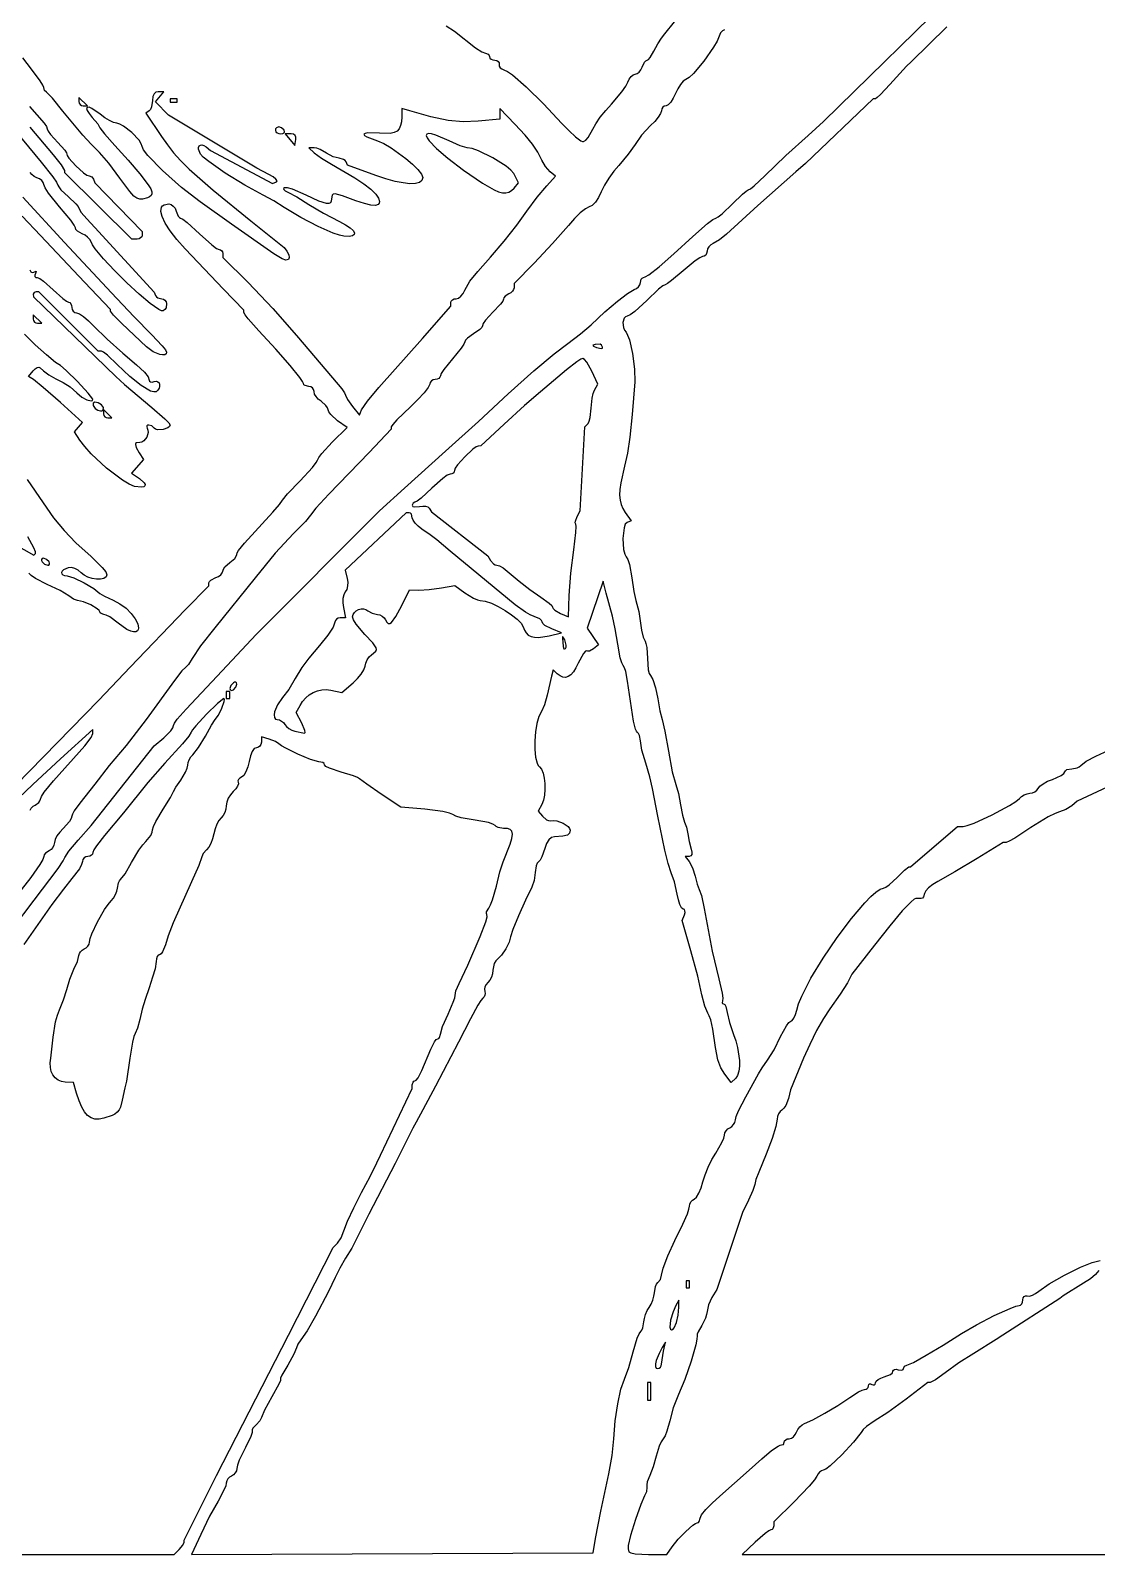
# Model space of a CAD drawing. Extents: x 49.4 to 149.4, y 52.5 to 152.5.
# Drawn here: x 71.34 to 85.95, y 52.45 to 73.35 of the extents above; entities that cross this region are included whole.
import ezdxf

# ---------------------------------------------------------------- set-up
doc = ezdxf.new("R2010")
doc.units = 0
doc.layers.add('LAYER_1', color=7, linetype='CONTINUOUS')

msp = doc.modelspace()

# ---------------------------------------------------------------- linework, layer by layer
at = {"layer": 'LAYER_1'}
for points in [[(71.092, 61.033), (71.387, 61.426), (71.716, 61.86), (71.788, 61.966), (71.811, 62.014), (71.864, 62.099), (71.991, 62.251), (72.171, 62.451), (73.035, 63.542), (73.168, 63.655), (73.262, 63.75), (73.29, 63.791), (73.301, 63.821), (73.314, 63.855), (73.351, 63.909), (73.471, 64.045), (74.036, 64.643), (74.431, 65.07), (76.124, 66.765), (76.465, 67.078), (77.026, 67.583), (77.479, 67.991), (77.888, 68.37), (78.24, 68.684), (78.517, 68.92), (78.703, 69.063), (78.878, 69.193), (79.022, 69.316), (79.213, 69.494), (79.385, 69.642), (79.524, 69.748), (79.614, 69.799), (79.647, 69.815), (79.673, 69.838), (79.692, 69.866), (79.698, 69.895), (79.71, 69.943), (79.723, 69.958), (79.739, 69.964), (79.766, 69.973), (79.812, 70.002), (79.954, 70.114), (80.159, 70.291), (80.416, 70.528), (80.62, 70.706), (80.693, 70.76), (80.732, 70.781), (80.765, 70.796), (80.819, 70.838), (80.961, 70.974), (81.1, 71.11), (81.15, 71.151), (81.178, 71.166), (81.207, 71.182), (81.259, 71.224), (81.406, 71.361), (81.691, 71.637), (81.997, 71.912), (82.21, 72.104), (84.094, 73.956)], [(77.036, 73.419), (77.15, 73.343), (77.44, 73.114), (77.526, 73.059), (77.577, 73.042), (77.614, 73.028), (77.626, 73.012), (77.63, 72.994), (77.636, 72.975), (77.651, 72.96), (77.674, 72.95), (77.702, 72.946), (77.729, 72.941), (77.75, 72.929), (77.761, 72.911), (77.762, 72.888), (77.764, 72.865), (77.777, 72.843), (77.799, 72.825), (77.828, 72.814), (77.875, 72.792), (77.944, 72.744), (78.133, 72.58), (78.369, 72.349), (78.624, 72.077), (78.721, 71.975), (78.81, 71.894), (78.88, 71.842), (78.905, 71.83), (78.921, 71.829), (78.949, 71.848), (78.981, 71.887), (79.045, 72), (79.086, 72.074), (79.148, 72.164), (79.223, 72.258), (79.302, 72.344), (79.446, 72.512), (79.498, 72.588), (79.526, 72.645), (79.545, 72.687), (79.57, 72.722), (79.598, 72.745), (79.626, 72.753), (79.654, 72.761), (79.681, 72.782), (79.705, 72.812), (79.722, 72.85), (79.755, 72.917), (79.773, 72.938), (79.79, 72.946), (79.809, 72.955), (79.833, 72.982), (79.883, 73.068), (79.936, 73.171), (79.986, 73.248), (80.034, 73.306), (80.564, 73.968)], [(80.85, 73.363), (80.822, 73.349), (80.798, 73.32), (80.778, 73.276), (80.749, 73.207), (80.699, 73.122), (80.566, 72.931), (80.425, 72.764), (80.366, 72.708), (80.322, 72.681), (80.287, 72.658), (80.248, 72.614), (80.211, 72.555), (80.179, 72.488), (80.148, 72.423), (80.114, 72.37), (80.08, 72.334), (80.05, 72.32), (80.025, 72.315), (80.005, 72.3), (79.992, 72.279), (79.987, 72.252), (79.975, 72.215), (79.943, 72.164), (79.897, 72.106), (79.839, 72.048), (79.716, 71.916), (79.626, 71.791), (79.533, 71.657), (79.401, 71.503), (79.333, 71.422), (79.265, 71.327), (79.206, 71.23), (79.163, 71.142), (79.125, 71.064), (79.082, 70.999), (79.037, 70.954), (78.995, 70.933), (78.945, 70.908), (78.875, 70.851), (78.794, 70.773), (78.712, 70.679), (78.495, 70.43), (78.243, 70.162), (77.967, 69.882), (77.967, 69.825), (77.961, 69.801), (77.945, 69.777), (77.922, 69.756), (77.894, 69.74), (77.844, 69.708), (77.828, 69.689), (77.822, 69.67), (77.811, 69.643), (77.78, 69.6), (77.678, 69.49), (77.576, 69.379), (77.545, 69.334), (77.534, 69.305), (77.524, 69.282), (77.498, 69.253), (77.413, 69.194), (77.329, 69.135), (77.303, 69.106), (77.293, 69.083), (77.28, 69.051), (77.244, 68.996), (77.125, 68.851), (77.006, 68.705), (76.97, 68.65), (76.957, 68.617), (76.951, 68.598), (76.935, 68.583), (76.912, 68.572), (76.884, 68.569), (76.856, 68.563), (76.833, 68.549), (76.818, 68.527), (76.812, 68.501), (76.791, 68.456), (76.735, 68.383), (76.65, 68.291), (76.548, 68.192), (76.361, 68.012), (76.304, 67.949), (76.283, 67.917), (76.283, 67.884), (75.983, 67.568), (75.429, 66.993), (75.251, 66.801), (75.177, 66.707), (75.108, 66.622), (74.944, 66.455), (74.693, 66.184), (74.416, 65.848), (73.867, 65.164), (73.67, 64.915), (73.553, 64.743), (73.504, 64.659), (73.469, 64.624), (73.413, 64.57), (73.313, 64.438), (72.925, 63.906), (72.652, 63.547), (72.419, 63.275), (72.219, 63.019), (72.014, 62.757), (71.938, 62.651), (71.915, 62.607), (71.906, 62.577), (71.897, 62.548), (71.871, 62.507), (71.786, 62.412), (71.739, 62.362), (71.701, 62.308), (71.675, 62.257), (71.666, 62.216), (71.66, 62.182), (71.644, 62.15), (71.621, 62.123), (71.593, 62.106), (71.542, 62.071), (71.527, 62.049), (71.521, 62.027), (71.506, 61.986), (71.466, 61.917), (71.342, 61.738), (71.209, 61.571)], [(83.898, 73.403), (83.408, 72.922), (83.345, 72.865), (83.116, 72.613), (82.99, 72.474), (82.944, 72.432), (82.919, 72.417), (82.888, 72.417), (81.963, 71.527), (81.829, 71.413), (81.307, 70.954), (80.88, 70.561), (80.785, 70.482), (80.696, 70.43), (80.664, 70.413), (80.637, 70.387), (80.619, 70.357), (80.612, 70.326), (80.607, 70.297), (80.594, 70.274), (80.575, 70.258), (80.552, 70.252), (80.512, 70.236), (80.449, 70.195), (80.285, 70.059), (80.127, 69.924), (80.069, 69.882), (80.037, 69.867), (80.004, 69.85), (79.946, 69.804), (79.786, 69.652), (79.621, 69.499), (79.558, 69.453), (79.518, 69.435), (79.494, 69.428), (79.477, 69.41), (79.459, 69.35), (79.467, 69.278), (79.481, 69.244), (79.502, 69.216), (79.524, 69.177), (79.547, 69.11), (79.59, 68.922), (79.619, 68.711), (79.624, 68.537), (79.587, 68.088), (79.554, 67.778), (79.521, 67.557), (79.48, 67.377), (79.429, 67.15), (79.417, 67.059), (79.414, 66.981), (79.42, 66.913), (79.434, 66.852), (79.458, 66.796), (79.491, 66.743), (79.572, 66.627), (79.515, 66.608), (79.492, 66.583), (79.475, 66.534), (79.459, 66.388), (79.469, 66.234), (79.484, 66.174), (79.505, 66.135), (79.526, 66.098), (79.547, 66.032), (79.582, 65.849), (79.609, 65.659), (79.636, 65.538), (79.675, 65.387), (79.714, 65.13), (79.735, 65.036), (79.762, 64.978), (79.775, 64.949), (79.785, 64.894), (79.794, 64.74), (79.807, 64.586), (79.821, 64.534), (79.838, 64.507), (79.869, 64.453), (79.905, 64.34), (79.939, 64.19), (79.966, 64.023), (79.998, 63.903), (80.034, 63.746), (80.083, 63.47), (80.136, 63.187), (80.184, 63.013), (80.221, 62.892), (80.249, 62.735), (80.275, 62.591), (80.305, 62.499), (80.332, 62.429), (80.35, 62.337), (80.368, 62.231), (80.394, 62.128), (80.404, 62.085), (80.403, 62.054), (80.391, 62.034), (80.369, 62.027), (80.312, 62.027), (80.368, 61.959), (80.415, 61.872), (80.449, 61.758), (80.476, 61.649), (80.506, 61.574), (80.535, 61.49), (80.575, 61.314), (80.683, 60.728), (80.776, 60.347), (80.82, 60.152), (80.827, 60.083), (80.824, 60.047), (80.818, 60.019), (80.826, 60.01), (80.839, 60.007), (80.856, 59.997), (80.871, 59.971), (80.89, 59.886), (80.919, 59.748), (80.975, 59.586), (81.007, 59.498), (81.031, 59.408), (81.055, 59.231), (81.055, 59.151), (81.047, 59.081), (81.03, 59.025), (81.005, 58.985), (80.944, 58.925), (80.854, 59.043), (80.801, 59.128), (80.762, 59.238), (80.728, 59.405), (80.691, 59.66), (80.662, 59.788), (80.643, 59.841), (80.623, 59.876), (80.58, 59.974), (80.543, 60.127), (80.484, 60.385), (80.391, 60.733), (80.273, 61.147), (80.303, 61.226), (80.311, 61.257), (80.31, 61.282), (80.301, 61.299), (80.285, 61.306), (80.263, 61.322), (80.24, 61.366), (80.219, 61.431), (80.202, 61.51), (80.164, 61.68), (80.122, 61.802), (80.077, 61.93), (80.034, 62.114), (79.937, 62.58), (79.863, 62.957), (79.828, 63.117), (79.771, 63.308), (79.72, 63.486), (79.698, 63.613), (79.686, 63.686), (79.673, 63.713), (79.656, 63.731), (79.643, 63.745), (79.63, 63.772), (79.603, 63.881), (79.524, 64.429), (79.497, 64.561), (79.479, 64.613), (79.461, 64.645), (79.443, 64.684), (79.423, 64.752), (79.388, 64.937), (79.354, 65.149), (79.314, 65.322), (79.229, 65.635), (79.187, 65.803), (78.971, 65.159), (79.123, 64.927), (79.058, 64.872), (79.003, 64.842), (78.979, 64.84), (78.963, 64.847), (78.944, 64.843), (78.917, 64.81), (78.847, 64.678), (78.815, 64.611), (78.781, 64.558), (78.745, 64.519), (78.709, 64.493), (78.672, 64.482), (78.635, 64.485), (78.597, 64.502), (78.558, 64.533), (78.505, 64.586), (78.48, 64.497), (78.422, 64.24), (78.385, 64.104), (78.343, 64.015), (78.306, 63.946), (78.278, 63.849), (78.259, 63.735), (78.25, 63.613), (78.25, 63.494), (78.26, 63.388), (78.282, 63.305), (78.296, 63.276), (78.314, 63.257), (78.342, 63.223), (78.364, 63.169), (78.379, 63.101), (78.388, 63.025), (78.389, 62.945), (78.383, 62.868), (78.369, 62.798), (78.347, 62.74), (78.297, 62.646), (78.355, 62.577), (78.411, 62.53), (78.441, 62.518), (78.466, 62.517), (78.507, 62.519), (78.551, 62.514), (78.639, 62.484), (78.708, 62.437), (78.729, 62.411), (78.736, 62.385), (78.729, 62.344), (78.7, 62.319), (78.635, 62.305), (78.523, 62.297), (78.48, 62.285), (78.443, 62.255), (78.413, 62.206), (78.39, 62.138), (78.348, 62.02), (78.324, 61.978), (78.303, 61.954), (78.284, 61.934), (78.269, 61.899), (78.255, 61.807), (78.242, 61.699), (78.21, 61.606), (78.123, 61.428), (78.027, 61.214), (77.95, 61.024), (77.919, 60.923), (77.9, 60.85), (77.855, 60.76), (77.796, 60.674), (77.738, 60.618), (77.715, 60.594), (77.696, 60.558), (77.683, 60.514), (77.678, 60.467), (77.673, 60.419), (77.658, 60.371), (77.636, 60.329), (77.609, 60.298), (77.584, 60.271), (77.567, 60.239), (77.56, 60.206), (77.564, 60.177), (77.57, 60.149), (77.567, 60.123), (77.557, 60.1), (77.54, 60.083), (77.511, 60.052), (77.469, 59.988), (77.368, 59.802), (77.204, 59.478), (76.889, 58.877), (76.717, 58.552), (76.623, 58.384), (76.578, 58.299), (76.335, 57.818), (75.978, 57.121), (75.808, 56.784), (75.741, 56.657), (75.658, 56.52), (75.577, 56.382), (75.514, 56.255), (75.422, 56.059), (75.244, 55.723), (75.13, 55.52), (75.046, 55.398), (75.003, 55.34), (74.984, 55.289), (74.949, 55.2), (74.864, 55.052), (74.785, 54.916), (74.767, 54.875), (74.766, 54.86), (74.764, 54.841), (74.741, 54.789), (74.647, 54.618), (74.545, 54.435), (74.503, 54.335), (74.482, 54.289), (74.43, 54.234), (74.385, 54.185), (74.376, 54.165), (74.379, 54.151), (74.378, 54.126), (74.36, 54.075), (74.284, 53.921), (74.201, 53.75), (74.176, 53.681), (74.167, 53.635), (74.161, 53.603), (74.146, 53.573), (74.123, 53.548), (74.095, 53.531), (74.067, 53.515), (74.044, 53.491), (74.028, 53.464), (74.022, 53.435), (74.014, 53.395), (73.99, 53.335), (73.91, 53.188), (73.794, 52.98), (73.672, 52.731), (73.546, 52.454), (79.049, 52.479), (79.083, 52.672), (79.156, 53.051), (79.265, 53.562), (79.31, 53.812), (79.334, 54.043), (79.354, 54.286), (79.388, 54.52), (79.432, 54.72), (79.482, 54.86), (79.541, 55.019), (79.6, 55.233), (79.655, 55.419), (79.682, 55.482), (79.703, 55.513), (79.72, 55.531), (79.734, 55.562), (79.748, 55.645), (79.754, 55.693), (79.77, 55.747), (79.792, 55.799), (79.82, 55.843), (79.847, 55.888), (79.87, 55.941), (79.885, 55.996), (79.891, 56.045), (79.905, 56.13), (79.92, 56.163), (79.939, 56.183), (79.973, 56.225), (79.987, 56.283), (80.011, 56.382), (80.076, 56.55), (80.169, 56.76), (80.28, 56.983), (80.345, 57.128), (80.364, 57.189), (80.372, 57.231), (80.377, 57.261), (80.391, 57.289), (80.412, 57.313), (80.437, 57.328), (80.467, 57.355), (80.499, 57.408), (80.53, 57.481), (80.556, 57.565), (80.586, 57.661), (80.629, 57.767), (80.679, 57.869), (80.731, 57.956), (80.817, 58.104), (80.843, 58.165), (80.853, 58.207), (80.858, 58.237), (80.874, 58.265), (80.897, 58.29), (80.925, 58.306), (80.953, 58.323), (80.977, 58.349), (80.993, 58.38), (81, 58.413), (81.012, 58.462), (81.044, 58.539), (81.144, 58.732), (81.318, 59.045), (81.367, 59.13), (81.439, 59.234), (81.53, 59.377), (81.621, 59.558), (81.7, 59.705), (81.734, 59.75), (81.76, 59.766), (81.781, 59.778), (81.803, 59.811), (81.824, 59.86), (81.841, 59.919), (81.867, 60.007), (81.91, 60.112), (82.037, 60.358), (82.204, 60.633), (82.394, 60.914), (82.59, 61.175), (82.773, 61.391), (82.855, 61.476), (82.927, 61.539), (82.987, 61.58), (83.033, 61.594), (83.063, 61.606), (83.107, 61.637), (83.217, 61.739), (83.321, 61.84), (83.378, 61.883), (83.402, 61.883), (84.046, 62.436), (84.121, 62.436), (84.18, 62.449), (84.275, 62.484), (84.519, 62.597), (84.758, 62.725), (84.845, 62.781), (84.895, 62.823), (84.924, 62.85), (84.961, 62.872), (85, 62.887), (85.038, 62.893), (85.073, 62.898), (85.106, 62.913), (85.132, 62.934), (85.149, 62.96), (85.173, 62.991), (85.218, 63.024), (85.278, 63.057), (85.347, 63.084), (85.468, 63.137), (85.505, 63.164), (85.518, 63.185), (85.526, 63.202), (85.546, 63.217), (85.612, 63.23), (85.686, 63.243), (85.715, 63.258), (85.734, 63.276), (85.807, 63.333), (85.941, 63.402), (86.177, 63.51)], [(70.752, 62.615), (72.276, 64.168), (72.704, 64.622), (73.457, 65.407), (73.782, 65.738), (73.782, 65.779), (73.79, 65.798), (73.81, 65.817), (73.878, 65.851), (73.916, 65.867), (73.946, 65.889), (73.967, 65.914), (73.974, 65.939), (73.982, 65.966), (74.003, 65.997), (74.071, 66.056), (74.138, 66.114), (74.159, 66.143), (74.167, 66.168), (74.172, 66.19), (74.19, 66.222), (74.27, 66.325), (74.66, 66.749), (74.753, 66.855), (74.792, 66.913), (74.863, 67.001), (75.033, 67.178), (75.202, 67.361), (75.254, 67.427), (75.273, 67.463), (75.289, 67.496), (75.332, 67.553), (75.475, 67.707), (75.677, 67.907), (75.547, 68.001), (75.455, 68.085), (75.428, 68.123), (75.417, 68.152), (75.41, 68.179), (75.389, 68.21), (75.321, 68.269), (75.284, 68.298), (75.253, 68.332), (75.233, 68.368), (75.225, 68.401), (75.219, 68.429), (75.204, 68.451), (75.181, 68.467), (75.153, 68.472), (75.102, 68.484), (75.086, 68.496), (75.081, 68.511), (75.068, 68.54), (75.031, 68.593), (74.896, 68.76), (74.701, 68.983), (74.467, 69.235), (74.323, 69.397), (74.279, 69.454), (74.263, 69.484), (74.263, 69.518), (73.986, 69.805), (73.459, 70.358), (73.343, 70.487), (73.252, 70.605), (73.184, 70.71), (73.142, 70.8), (73.125, 70.873), (73.135, 70.928), (73.15, 70.947), (73.172, 70.962), (73.236, 70.974), (73.267, 70.966), (73.296, 70.945), (73.32, 70.915), (73.335, 70.877), (73.363, 70.809), (73.38, 70.789), (73.396, 70.781), (73.427, 70.764), (73.486, 70.718), (73.654, 70.565), (73.826, 70.412), (73.889, 70.365), (73.926, 70.348), (73.944, 70.344), (73.96, 70.333), (73.971, 70.316), (73.974, 70.295), (73.974, 70.241), (74.323, 69.895), (74.661, 69.539), (74.984, 69.171), (75.477, 68.592), (75.605, 68.439), (75.644, 68.384), (75.658, 68.354), (75.686, 68.294), (75.753, 68.198), (75.849, 68.076), (75.877, 68.15), (75.958, 68.27), (76.113, 68.456), (76.71, 69.131), (77.101, 69.572), (77.101, 69.624), (77.107, 69.643), (77.122, 69.66), (77.146, 69.671), (77.174, 69.675), (77.206, 69.684), (77.239, 69.709), (77.269, 69.746), (77.291, 69.79), (77.362, 69.914), (77.471, 70.049), (77.646, 70.244), (77.83, 70.463), (78.003, 70.682), (78.144, 70.877), (78.285, 71.068), (78.414, 71.224), (78.535, 71.354), (78.462, 71.414), (78.398, 71.486), (78.347, 71.573), (78.291, 71.684), (78.219, 71.793), (78.119, 71.916), (77.979, 72.067), (77.774, 72.281), (77.774, 72.139), (77.474, 72.109), (77.271, 72.1), (77.063, 72.119), (76.826, 72.167), (76.536, 72.25), (76.427, 72.284), (76.427, 72.17), (76.423, 72.102), (76.412, 72.048), (76.393, 72.005), (76.364, 71.974), (76.323, 71.954), (76.27, 71.942), (76.121, 71.943), (75.964, 71.948), (75.924, 71.942), (75.908, 71.931), (75.917, 71.915), (75.951, 71.894), (76.094, 71.838), (76.181, 71.801), (76.281, 71.745), (76.484, 71.599), (76.575, 71.521), (76.649, 71.447), (76.698, 71.384), (76.716, 71.336), (76.704, 71.296), (76.67, 71.269), (76.615, 71.254), (76.54, 71.252), (76.447, 71.262), (76.337, 71.284), (76.211, 71.318), (76.071, 71.365), (75.682, 71.506), (75.666, 71.552), (75.653, 71.571), (75.631, 71.586), (75.57, 71.6), (75.486, 71.622), (75.396, 71.673), (75.309, 71.722), (75.265, 71.738), (75.229, 71.743), (75.156, 71.743), (75.227, 71.676), (75.326, 71.601), (75.465, 71.518), (75.785, 71.333), (75.907, 71.25), (76.002, 71.176), (76.07, 71.11), (76.11, 71.053), (76.122, 71.006), (76.118, 70.986), (76.105, 70.969), (76.068, 70.954), (76.005, 70.957), (75.915, 70.979), (75.797, 71.019), (75.614, 71.086), (75.515, 71.112), (75.489, 71.109), (75.474, 71.097), (75.465, 71.046), (75.462, 71.013), (75.45, 70.991), (75.429, 70.98), (75.396, 70.98), (75.289, 71.014), (75.117, 71.095), (74.93, 71.176), (74.861, 71.195), (74.821, 71.197), (74.808, 71.186), (74.812, 71.172), (74.831, 71.155), (74.864, 71.138), (74.989, 71.072), (75.153, 70.969), (75.356, 70.846), (75.576, 70.732), (75.658, 70.69), (75.72, 70.649), (75.761, 70.612), (75.78, 70.579), (75.777, 70.554), (75.752, 70.536), (75.705, 70.528), (75.634, 70.532), (75.572, 70.545), (75.489, 70.574), (75.281, 70.665), (75.044, 70.789), (74.816, 70.927), (74.672, 71.015), (74.528, 71.093), (74.278, 71.23), (74.007, 71.398), (73.782, 71.555), (73.707, 71.615), (73.668, 71.657), (73.642, 71.724), (73.643, 71.75), (73.651, 71.769), (73.667, 71.781), (73.688, 71.783), (73.714, 71.776), (73.745, 71.757), (73.806, 71.708), (74.655, 71.257), (74.712, 71.276), (74.721, 71.29), (74.703, 71.314), (74.663, 71.345), (74.604, 71.38), (74.441, 71.465), (73.229, 72.191), (73.052, 72.373), (73.168, 72.513), (73.09, 72.513), (73.057, 72.505), (73.032, 72.483), (73.017, 72.446), (73.012, 72.395), (72.999, 72.304), (72.984, 72.27), (72.966, 72.249), (72.92, 72.221), (73.135, 71.898), (73.215, 71.783), (73.299, 71.675), (73.395, 71.568), (73.512, 71.452), (73.843, 71.163), (74.359, 70.744), (74.816, 70.379), (74.851, 70.328), (74.879, 70.278), (74.886, 70.239), (74.873, 70.213), (74.84, 70.204), (74.789, 70.221), (74.676, 70.29), (74.095, 70.696), (73.662, 71.002), (73.407, 71.202), (73.149, 71.435), (72.948, 71.641), (72.889, 71.715), (72.868, 71.761), (72.857, 71.8), (72.827, 71.847), (72.729, 71.953), (72.614, 72.042), (72.562, 72.07), (72.52, 72.08), (72.478, 72.09), (72.421, 72.117), (72.357, 72.157), (72.293, 72.206), (72.18, 72.284), (72.141, 72.3), (72.117, 72.299), (72.107, 72.285), (72.115, 72.256), (72.141, 72.215), (72.186, 72.161), (72.26, 72.074), (72.291, 72.02), (72.351, 71.937), (72.495, 71.778), (72.679, 71.577), (72.837, 71.389), (72.951, 71.236), (72.986, 71.18), (73.003, 71.141), (73.003, 71.115), (72.992, 71.092), (72.971, 71.071), (72.943, 71.056), (72.873, 71.04), (72.835, 71.042), (72.798, 71.052), (72.757, 71.082), (72.699, 71.144), (72.562, 71.327), (72.412, 71.533), (72.284, 71.682), (72.17, 71.794), (72.057, 71.916), (71.784, 72.248), (71.64, 72.423), (71.558, 72.505), (71.532, 72.53), (71.521, 72.569), (71.508, 72.604), (71.472, 72.663), (71.353, 72.822), (71.234, 72.98)], [(71.323, 72.311), (71.424, 72.196), (71.525, 72.082), (71.556, 72.036), (71.568, 72.005), (71.58, 71.974), (71.611, 71.928), (71.713, 71.816), (71.809, 71.713), (71.834, 71.677), (71.838, 71.659), (71.841, 71.639), (71.866, 71.601), (71.959, 71.499), (72.067, 71.402), (72.111, 71.37), (72.141, 71.358), (72.178, 71.345), (72.203, 71.312), (72.219, 71.265), (72.868, 70.596), (72.868, 70.544), (72.863, 70.524), (72.848, 70.508), (72.826, 70.497), (72.799, 70.493), (72.729, 70.493), (71.81, 71.399), (71.81, 71.433), (71.764, 71.51), (71.654, 71.646), (71.335, 72.027)], [(71.138, 71.967), (71.484, 71.547), (71.646, 71.344), (71.696, 71.273), (71.714, 71.234), (71.725, 71.207), (71.756, 71.167), (71.858, 71.07), (71.96, 70.976), (71.991, 70.939), (72.002, 70.916), (72.034, 70.858), (72.11, 70.768), (72.219, 70.653), (73.036, 69.763), (73.052, 69.719), (73.064, 69.702), (73.084, 69.688), (73.137, 69.675), (73.162, 69.67), (73.182, 69.655), (73.196, 69.634), (73.203, 69.608), (73.196, 69.552), (73.181, 69.528), (73.159, 69.508), (73.135, 69.508), (73.096, 69.527), (72.98, 69.609), (72.827, 69.738), (72.658, 69.894), (72.489, 70.061), (72.339, 70.222), (72.226, 70.359), (72.19, 70.413), (72.169, 70.454), (72.151, 70.488), (72.122, 70.521), (72.086, 70.548), (72.048, 70.566), (71.982, 70.601), (71.962, 70.623), (71.954, 70.645), (71.937, 70.683), (71.891, 70.751), (71.738, 70.936), (71.585, 71.124), (71.538, 71.196), (71.521, 71.24), (71.514, 71.267), (71.493, 71.294), (71.462, 71.317), (71.425, 71.334), (71.388, 71.352), (71.357, 71.377), (71.336, 71.407)], [(71.232, 71.069), (71.804, 70.445), (72.447, 69.755), (72.753, 69.431), (73, 69.179), (73.145, 69.027), (73.189, 68.973), (73.205, 68.943), (73.198, 68.92), (73.178, 68.907), (73.149, 68.904), (73.111, 68.91), (73.022, 68.948), (72.93, 69.014), (72.591, 69.334), (72.478, 69.45), (72.435, 69.505), (72.435, 69.528), (72.081, 69.902), (71.475, 70.541), (71.224, 70.805)], [(71.33, 70.072), (71.342, 70.044), (71.36, 70.033), (71.384, 70.04), (71.416, 70.051), (71.406, 70.019), (71.397, 69.998), (71.398, 69.98), (71.41, 69.968), (71.429, 69.964), (71.465, 69.95), (71.518, 69.914), (71.651, 69.795), (71.78, 69.676), (71.83, 69.64), (71.86, 69.627), (71.878, 69.621), (71.893, 69.606), (71.902, 69.583), (71.906, 69.555), (71.911, 69.527), (71.925, 69.504), (71.945, 69.488), (71.97, 69.483), (72.009, 69.468), (72.065, 69.43), (72.133, 69.372), (72.203, 69.302), (72.39, 69.118), (72.602, 68.929), (72.791, 68.769), (72.901, 68.668), (72.952, 68.605), (72.964, 68.56), (72.97, 68.543), (72.985, 68.533), (73.008, 68.531), (73.036, 68.538), (73.064, 68.543), (73.085, 68.536), (73.1, 68.521), (73.108, 68.499), (73.108, 68.473), (73.101, 68.446), (73.085, 68.421), (73.06, 68.4), (73.029, 68.396), (72.983, 68.409), (72.856, 68.483), (72.698, 68.608), (72.527, 68.772), (72.392, 68.901), (72.341, 68.94), (72.31, 68.955), (72.267, 68.956), (71.451, 69.771), (71.414, 69.771), (71.388, 69.761), (71.377, 69.735), (71.378, 69.699), (72.507, 68.609), (72.628, 68.5), (73, 68.184), (73.179, 68.027), (73.233, 67.971), (73.253, 67.941), (73.245, 67.922), (73.223, 67.905), (73.155, 67.882), (73.081, 67.878), (73.052, 67.885), (73.034, 67.9), (73, 67.931), (72.959, 67.943), (72.942, 67.94), (72.933, 67.931), (72.931, 67.917), (72.938, 67.9), (72.948, 67.872), (72.95, 67.841), (72.932, 67.776), (72.892, 67.724), (72.866, 67.709), (72.839, 67.703), (72.792, 67.697), (72.78, 67.689), (72.776, 67.676), (72.788, 67.633), (72.83, 67.561), (72.888, 67.468), (72.721, 67.283), (72.831, 67.21), (72.898, 67.15), (72.91, 67.126), (72.907, 67.108), (72.89, 67.095), (72.86, 67.089), (72.762, 67.102), (72.69, 67.132), (72.598, 67.188), (72.382, 67.353), (72.17, 67.55), (72.083, 67.647), (72.017, 67.735), (71.943, 67.848), (72.051, 67.978), (71.748, 68.252), (71.514, 68.458), (71.378, 68.568), (71.311, 68.609), (71.376, 68.688), (71.403, 68.715), (71.43, 68.731), (71.453, 68.736), (71.469, 68.727), (71.515, 68.684), (71.592, 68.63), (71.687, 68.575), (71.786, 68.526), (71.881, 68.466), (71.974, 68.382), (72.041, 68.325), (72.113, 68.286), (72.171, 68.274), (72.188, 68.281), (72.195, 68.296), (72.129, 68.38), (71.981, 68.539), (71.829, 68.692), (71.749, 68.761), (71.683, 68.801), (71.557, 68.904), (71.404, 69.042), (71.255, 69.187)], [(71.291, 67.198), (71.512, 66.875), (71.656, 66.669), (71.798, 66.496), (71.96, 66.329), (72.168, 66.142), (72.323, 65.989), (72.37, 65.929), (72.387, 65.889), (72.376, 65.859), (72.345, 65.839), (72.299, 65.829), (72.244, 65.829), (72.185, 65.838), (72.126, 65.856), (72.073, 65.883), (72.031, 65.918), (71.991, 65.953), (71.946, 65.977), (71.899, 65.988), (71.855, 65.984), (71.79, 65.955), (71.772, 65.937), (71.764, 65.919), (71.767, 65.902), (71.781, 65.888), (71.805, 65.879), (71.84, 65.875), (71.933, 65.847), (72.072, 65.78), (72.207, 65.701), (72.291, 65.634), (72.354, 65.595), (72.473, 65.541), (72.564, 65.493), (72.648, 65.43), (72.719, 65.359), (72.775, 65.285), (72.81, 65.217), (72.821, 65.159), (72.816, 65.137), (72.803, 65.12), (72.782, 65.109), (72.752, 65.105), (72.714, 65.115), (72.661, 65.141), (72.54, 65.226), (72.424, 65.311), (72.376, 65.336), (72.344, 65.346), (72.306, 65.357), (72.295, 65.368), (72.29, 65.382), (72.28, 65.4), (72.253, 65.423), (72.166, 65.475), (72.064, 65.519), (71.984, 65.538), (71.929, 65.557), (71.862, 65.601), (71.745, 65.673), (71.569, 65.756), (71.405, 65.839), (71.346, 65.879), (71.314, 65.91)], [(70.695, 66.548), (71.386, 66.157), (71.409, 66.18), (71.407, 66.206), (71.385, 66.26), (71.301, 66.41)], [(57.918, 52.455), (73.308, 52.455), (73.377, 52.524), (73.425, 52.581), (73.445, 52.623), (73.445, 52.653), (73.887, 53.538), (74.874, 55.461), (75.489, 56.664), (75.546, 56.724), (75.596, 56.799), (75.635, 56.893), (75.685, 57.026), (75.769, 57.21), (75.876, 57.421), (75.995, 57.638), (76.088, 57.827), (76.134, 57.931), (76.572, 58.844), (76.572, 58.896), (76.582, 58.933), (76.594, 58.945), (76.608, 58.949), (76.627, 58.96), (76.651, 58.991), (76.704, 59.093), (76.824, 59.382), (76.877, 59.484), (76.901, 59.515), (76.92, 59.526), (76.934, 59.531), (76.946, 59.544), (76.957, 59.589), (76.988, 59.696), (77.062, 59.866), (77.134, 60.028), (77.153, 60.086), (77.158, 60.118), (77.17, 60.184), (77.214, 60.286), (77.332, 60.536), (77.502, 60.929), (77.578, 61.13), (77.596, 61.197), (77.595, 61.229), (77.589, 61.244), (77.591, 61.266), (77.621, 61.318), (77.645, 61.362), (77.673, 61.433), (77.725, 61.62), (77.773, 61.817), (77.817, 61.955), (77.913, 62.194), (77.937, 62.274), (77.946, 62.332), (77.938, 62.372), (77.915, 62.396), (77.877, 62.409), (77.822, 62.412), (77.751, 62.424), (77.723, 62.437), (77.706, 62.453), (77.677, 62.471), (77.616, 62.491), (77.434, 62.524), (77.242, 62.558), (77.171, 62.58), (77.129, 62.601), (77.081, 62.622), (76.992, 62.643), (76.744, 62.676), (76.416, 62.703), (76.145, 62.88), (75.947, 63.016), (75.85, 63.092), (75.822, 63.11), (75.765, 63.133), (75.597, 63.184), (75.436, 63.237), (75.387, 63.262), (75.369, 63.283), (75.363, 63.3), (75.346, 63.313), (75.29, 63.326), (75.178, 63.356), (75.005, 63.428), (74.837, 63.51), (74.777, 63.545), (74.744, 63.572), (74.695, 63.603), (74.612, 63.635), (74.503, 63.669), (74.503, 63.594), (74.498, 63.564), (74.484, 63.54), (74.462, 63.524), (74.436, 63.518), (74.405, 63.505), (74.377, 63.467), (74.354, 63.408), (74.336, 63.33), (74.318, 63.254), (74.292, 63.188), (74.263, 63.139), (74.232, 63.113), (74.207, 63.099), (74.189, 63.082), (74.182, 63.062), (74.187, 63.044), (74.189, 63.021), (74.177, 62.989), (74.152, 62.953), (74.118, 62.916), (74.081, 62.874), (74.05, 62.824), (74.03, 62.771), (74.022, 62.723), (74.017, 62.677), (74.002, 62.63), (73.979, 62.589), (73.952, 62.557), (73.922, 62.522), (73.893, 62.468), (73.868, 62.404), (73.85, 62.337), (73.833, 62.269), (73.809, 62.206), (73.781, 62.154), (73.753, 62.119), (73.705, 62.067), (73.686, 62.02), (73.645, 61.902), (73.546, 61.677), (73.294, 61.116), (73.225, 60.939), (73.187, 60.813), (73.15, 60.719), (73.128, 60.691), (73.108, 60.68), (73.089, 60.673), (73.074, 60.653), (73.064, 60.623), (73.06, 60.587), (73.046, 60.485), (73.012, 60.371), (72.964, 60.223), (72.911, 60.067), (72.867, 59.931), (72.835, 59.79), (72.807, 59.674), (72.773, 59.598), (72.756, 59.557), (72.736, 59.479), (72.698, 59.261), (72.654, 58.946), (72.631, 58.853), (72.596, 58.685), (72.572, 58.588), (72.553, 58.551), (72.528, 58.521), (72.496, 58.495), (72.456, 58.474), (72.344, 58.436), (72.278, 58.424), (72.219, 58.426), (72.168, 58.443), (72.121, 58.475), (72.079, 58.524), (72.041, 58.591), (72.005, 58.676), (71.971, 58.78), (71.928, 58.925), (71.815, 58.93), (71.763, 58.939), (71.716, 58.96), (71.677, 58.991), (71.646, 59.032), (71.624, 59.08), (71.611, 59.135), (71.608, 59.196), (71.616, 59.261), (71.648, 59.549), (71.683, 59.758), (71.709, 59.851), (71.736, 59.922), (71.792, 60.059), (71.835, 60.202), (71.877, 60.345), (71.934, 60.479), (71.982, 60.588), (72.002, 60.67), (72.008, 60.696), (72.023, 60.721), (72.046, 60.744), (72.074, 60.759), (72.102, 60.775), (72.125, 60.798), (72.141, 60.825), (72.147, 60.852), (72.155, 60.9), (72.178, 60.966), (72.256, 61.132), (72.354, 61.298), (72.401, 61.366), (72.444, 61.416), (72.478, 61.456), (72.506, 61.503), (72.524, 61.551), (72.531, 61.593), (72.544, 61.666), (72.558, 61.694), (72.574, 61.711), (72.636, 61.79), (72.724, 61.943), (72.825, 62.113), (72.877, 62.184), (72.921, 62.233), (72.986, 62.316), (73.005, 62.358), (73.012, 62.393), (73.024, 62.438), (73.055, 62.507), (73.157, 62.676), (73.259, 62.834), (73.301, 62.918), (73.329, 62.976), (73.397, 63.072), (73.465, 63.183), (73.486, 63.236), (73.493, 63.278), (73.499, 63.315), (73.514, 63.354), (73.536, 63.391), (73.562, 63.419), (73.642, 63.519), (73.736, 63.678), (73.819, 63.827), (73.872, 63.903), (73.917, 63.964), (73.963, 64.061), (73.993, 64.152), (73.996, 64.181), (73.989, 64.192), (73.904, 64.125), (73.752, 63.976), (73.606, 63.82), (73.559, 63.763), (73.541, 63.733), (73.507, 63.678), (73.42, 63.571), (73.181, 63.307), (72.948, 63.039), (72.612, 62.624), (72.351, 62.315), (72.241, 62.173), (72.207, 62.117), (72.195, 62.081), (72.189, 62.06), (72.173, 62.043), (72.151, 62.031), (72.123, 62.027), (72.095, 62.022), (72.072, 62.006), (72.056, 61.984), (72.05, 61.957), (72.039, 61.916), (72.008, 61.859), (71.907, 61.723), (71.791, 61.579), (71.633, 61.367), (71.245, 60.818)], [(71.335, 62.661), (71.35, 62.69), (71.373, 62.715), (71.401, 62.731), (71.452, 62.767), (71.468, 62.79), (71.474, 62.814), (71.488, 62.851), (71.527, 62.91), (71.654, 63.064), (72.082, 63.542), (72.169, 63.656), (72.195, 63.715), (72.195, 63.766), (71.75, 63.364), (71.369, 63.014), (71.078, 62.735)], [(86.095, 62.977), (85.687, 62.784), (85.612, 62.719), (85.532, 62.669), (85.444, 62.64), (85.384, 62.618), (85.29, 62.57), (85.052, 62.422), (84.829, 62.279), (84.752, 62.236), (84.713, 62.219), (84.672, 62.219), (84.314, 61.998), (84.007, 61.815), (83.775, 61.685), (83.705, 61.643), (83.647, 61.598), (83.609, 61.556), (83.594, 61.521), (83.58, 61.471), (83.565, 61.456), (83.546, 61.45), (83.474, 61.45), (83.449, 61.439), (83.409, 61.406), (83.287, 61.279), (83.117, 61.077), (82.906, 60.811), (82.599, 60.413), (82.536, 60.294), (82.438, 60.139), (82.293, 59.935), (82.21, 59.807), (82.114, 59.638), (82.019, 59.448), (81.935, 59.261), (81.756, 58.828), (81.73, 58.708), (81.693, 58.612), (81.667, 58.574), (81.639, 58.55), (81.614, 58.528), (81.593, 58.497), (81.579, 58.461), (81.574, 58.424), (81.555, 58.326), (81.503, 58.16), (81.422, 57.945), (81.321, 57.698), (81.283, 57.599), (81.265, 57.53), (81.238, 57.446), (81.18, 57.313), (81.099, 57.145), (80.747, 56.087), (80.679, 55.98), (80.632, 55.879), (80.612, 55.787), (80.606, 55.744), (80.591, 55.694), (80.539, 55.595), (80.491, 55.51), (80.478, 55.475), (80.476, 55.452), (80.474, 55.409), (80.458, 55.33), (80.394, 55.106), (80.308, 54.854), (80.223, 54.648), (80.15, 54.465), (80.102, 54.288), (80.062, 54.144), (80.036, 54.084), (80.01, 54.043), (79.984, 54.001), (79.957, 53.942), (79.914, 53.802), (79.874, 53.655), (79.827, 53.538), (79.793, 53.451), (79.786, 53.41), (79.787, 53.378), (79.784, 53.316), (79.757, 53.257), (79.705, 53.142), (79.631, 52.933), (79.563, 52.716), (79.529, 52.576), (79.53, 52.531), (79.542, 52.491), (79.568, 52.477), (79.628, 52.466), (79.811, 52.455), (80.062, 52.455), (80.133, 52.558), (80.218, 52.665), (80.322, 52.772), (80.418, 52.855), (80.455, 52.879), (80.479, 52.888), (80.494, 52.893), (80.505, 52.908), (80.516, 52.954), (80.537, 52.998), (80.596, 53.07), (80.682, 53.159), (80.788, 53.255), (81.19, 53.61), (81.364, 53.768), (81.496, 53.879), (81.586, 53.942), (81.616, 53.956), (81.634, 53.958), (81.66, 53.964), (81.67, 53.994), (81.676, 54.013), (81.691, 54.028), (81.712, 54.039), (81.739, 54.043), (81.768, 54.05), (81.796, 54.069), (81.82, 54.098), (81.837, 54.134), (81.855, 54.171), (81.882, 54.206), (81.914, 54.234), (81.948, 54.252), (82.064, 54.303), (82.227, 54.392), (82.406, 54.5), (82.568, 54.608), (82.69, 54.684), (82.74, 54.707), (82.772, 54.716), (82.792, 54.72), (82.809, 54.731), (82.821, 54.747), (82.825, 54.767), (82.828, 54.784), (82.839, 54.794), (82.854, 54.796), (82.873, 54.788), (82.891, 54.781), (82.907, 54.782), (82.917, 54.791), (82.921, 54.808), (82.93, 54.83), (82.956, 54.853), (82.994, 54.873), (83.041, 54.889), (83.126, 54.924), (83.152, 54.946), (83.161, 54.967), (83.167, 54.983), (83.183, 54.993), (83.206, 54.994), (83.234, 54.987), (83.284, 54.981), (83.3, 54.99), (83.306, 55.006), (83.319, 55.039), (83.351, 55.053), (83.441, 55.089), (83.618, 55.187), (83.849, 55.324), (84.099, 55.483), (84.306, 55.605), (84.549, 55.731), (84.766, 55.83), (84.843, 55.86), (84.89, 55.87), (84.91, 55.876), (84.926, 55.893), (84.937, 55.917), (84.941, 55.947), (84.946, 55.974), (84.959, 55.994), (84.978, 56.003), (85.001, 56.001), (85.032, 55.999), (85.072, 56.01), (85.115, 56.033), (85.158, 56.064), (85.302, 56.165), (85.514, 56.287), (85.731, 56.397), (85.891, 56.459), (85.999, 56.487)], [(85.984, 56.35), (85.939, 56.296), (85.867, 56.236), (85.771, 56.174), (85.494, 56.003), (85.446, 55.965), (84.668, 55.461), (84.576, 55.402), (84.268, 55.213), (84.063, 55.081), (83.876, 54.948), (83.743, 54.852), (83.67, 54.812), (83.64, 54.812), (83.34, 54.583), (83.089, 54.401), (82.905, 54.285), (82.796, 54.21), (82.752, 54.168), (82.723, 54.129), (82.621, 53.993), (82.459, 53.82), (82.3, 53.672), (82.239, 53.627), (82.202, 53.61), (82.179, 53.603), (82.155, 53.586), (82.134, 53.561), (82.118, 53.53), (82.084, 53.477), (82.014, 53.393), (81.807, 53.177), (81.526, 52.903), (81.526, 52.847), (81.515, 52.808), (81.503, 52.796), (81.488, 52.792), (81.459, 52.779), (81.409, 52.743), (81.271, 52.624), (81.093, 52.455), (97.804, 52.455)]]:
    msp.add_lwpolyline(points, dxfattribs=at)
for points in [[(72.002, 72.436), (72.002, 72.378), (72.007, 72.356), (72.019, 72.337), (72.038, 72.325), (72.06, 72.32), (72.118, 72.32)], [(73.253, 72.369), (73.349, 72.369), (73.349, 72.417), (73.253, 72.417)], [(74.696, 71.984), (74.702, 71.965), (74.718, 71.95), (74.742, 71.939), (74.771, 71.936), (74.798, 71.939), (74.815, 71.95), (74.822, 71.965), (74.816, 71.984), (74.781, 72.019), (74.742, 72.03), (74.709, 72.019), (74.699, 72.004)], [(74.828, 71.936), (74.96, 71.776), (74.976, 71.856), (74.977, 71.889), (74.965, 71.914), (74.943, 71.93), (74.91, 71.936)], [(77.968, 71.192), (78.029, 71.266), (77.963, 71.39), (77.924, 71.437), (77.859, 71.492), (77.677, 71.607), (77.478, 71.703), (77.391, 71.733), (77.323, 71.745), (77.229, 71.773), (77.077, 71.839), (76.896, 71.917), (76.835, 71.934), (76.793, 71.939), (76.77, 71.931), (76.763, 71.912), (76.774, 71.882), (76.801, 71.842), (76.902, 71.736), (77.061, 71.6), (77.273, 71.439), (77.534, 71.261), (77.692, 71.168), (77.755, 71.141), (77.809, 71.127), (77.856, 71.125), (77.897, 71.135), (77.934, 71.158)], [(71.377, 69.454), (71.377, 69.396), (71.382, 69.374), (71.394, 69.355), (71.412, 69.343), (71.435, 69.338), (71.492, 69.338)], [(79.097, 69.005), (79.161, 68.991), (79.178, 68.996), (79.181, 69.009), (79.166, 69.038), (79.145, 69.05), (79.077, 69.047), (79.047, 69.039), (79.054, 69.026)], [(78.604, 65.36), (78.712, 65.312), (78.723, 65.606), (78.746, 65.91), (78.785, 66.23), (78.813, 66.471), (78.817, 66.55), (78.812, 66.585), (78.806, 66.601), (78.807, 66.625), (78.83, 66.688), (78.872, 66.767), (78.938, 67.919), (78.981, 67.965), (78.998, 67.996), (79.012, 68.045), (79.025, 68.173), (79.038, 68.312), (79.053, 68.374), (79.071, 68.42), (79.116, 68.505), (79.034, 68.68), (78.964, 68.803), (78.933, 68.841), (78.91, 68.856), (78.88, 68.844), (78.827, 68.811), (78.687, 68.701), (78.328, 68.4), (78.108, 68.21), (77.83, 67.956), (77.51, 67.656), (77.475, 67.655), (77.446, 67.643), (77.401, 67.61), (77.292, 67.508), (77.192, 67.395), (77.161, 67.35), (77.149, 67.32), (77.144, 67.3), (77.131, 67.284), (77.112, 67.273), (77.089, 67.268), (77.05, 67.253), (76.99, 67.211), (76.838, 67.076), (76.692, 66.941), (76.639, 66.9), (76.609, 66.885), (76.583, 66.872), (76.572, 66.842), (76.58, 66.827), (76.601, 66.819), (76.673, 66.824), (76.715, 66.831), (76.753, 66.829), (76.785, 66.819), (76.805, 66.802), (76.836, 66.753), (77.606, 66.147), (77.644, 66.083), (77.686, 66.038), (77.709, 66.024), (77.731, 66.019), (77.768, 66.013), (77.819, 65.984), (78.035, 65.803), (78.181, 65.687), (78.336, 65.581), (78.449, 65.501), (78.483, 65.468), (78.496, 65.446), (78.504, 65.427), (78.528, 65.405)], [(72.227, 68.168), (72.261, 68.145), (72.299, 68.136), (72.32, 68.139), (72.333, 68.149), (72.337, 68.182), (72.314, 68.219), (72.267, 68.249), (72.221, 68.257), (72.197, 68.241), (72.198, 68.209)], [(72.339, 68.155), (72.339, 68.097), (72.344, 68.075), (72.356, 68.057), (72.374, 68.044), (72.397, 68.04), (72.454, 68.04)], [(74.96, 63.746), (75.094, 63.716), (75.102, 63.725), (75.098, 63.755), (75.056, 63.855), (74.982, 64), (75.033, 64.096), (75.069, 64.152), (75.111, 64.2), (75.16, 64.241), (75.214, 64.273), (75.271, 64.296), (75.331, 64.31), (75.393, 64.314), (75.456, 64.307), (75.606, 64.276), (75.762, 64.407), (75.822, 64.466), (75.873, 64.528), (75.909, 64.588), (75.924, 64.636), (75.933, 64.679), (75.953, 64.723), (75.98, 64.763), (76.011, 64.793), (76.07, 64.843), (76.081, 64.865), (76.079, 64.889), (76.033, 64.958), (75.922, 65.072), (75.803, 65.212), (75.767, 65.271), (75.754, 65.312), (75.76, 65.344), (75.778, 65.373), (75.803, 65.396), (75.835, 65.413), (75.869, 65.422), (75.904, 65.423), (75.936, 65.415), (75.964, 65.396), (76.023, 65.361), (76.095, 65.346), (76.129, 65.34), (76.161, 65.324), (76.188, 65.3), (76.206, 65.271), (76.222, 65.238), (76.241, 65.221), (76.262, 65.22), (76.287, 65.235), (76.348, 65.316), (76.428, 65.467), (76.533, 65.684), (76.66, 65.679), (76.805, 65.686), (76.972, 65.709), (77.155, 65.744), (77.294, 65.641), (77.413, 65.569), (77.466, 65.546), (77.504, 65.538), (77.573, 65.528), (77.658, 65.498), (77.751, 65.454), (77.846, 65.401), (77.934, 65.342), (78.01, 65.282), (78.064, 65.225), (78.091, 65.177), (78.108, 65.129), (78.131, 65.091), (78.161, 65.062), (78.2, 65.042), (78.247, 65.032), (78.303, 65.03), (78.448, 65.053), (78.616, 65.092), (78.484, 65.146), (78.39, 65.196), (78.362, 65.222), (78.351, 65.243), (78.343, 65.263), (78.32, 65.283), (78.243, 65.316), (78.189, 65.338), (78.122, 65.376), (77.981, 65.478), (77.091, 66.215), (76.908, 66.369), (76.819, 66.438), (76.704, 66.516), (76.653, 66.554), (76.611, 66.595), (76.582, 66.636), (76.572, 66.67), (76.559, 66.72), (76.546, 66.735), (76.529, 66.741), (76.487, 66.741), (75.652, 65.954), (75.681, 65.838), (75.688, 65.787), (75.685, 65.736), (75.673, 65.689), (75.654, 65.654), (75.634, 65.616), (75.622, 65.564), (75.619, 65.504), (75.627, 65.442), (75.655, 65.298), (75.584, 65.298), (75.557, 65.293), (75.534, 65.28), (75.518, 65.261), (75.512, 65.238), (75.487, 65.172), (75.415, 65.063), (75.302, 64.919), (75.153, 64.747), (75.058, 64.62), (74.966, 64.466), (74.878, 64.318), (74.794, 64.205), (74.724, 64.107), (74.685, 64.009), (74.679, 63.967), (74.682, 63.933), (74.697, 63.911), (74.722, 63.903), (74.75, 63.898), (74.779, 63.883), (74.806, 63.862), (74.826, 63.836), (74.848, 63.808), (74.881, 63.782), (74.92, 63.76)], [(71.497, 66.067), (71.532, 66.033), (71.575, 66.019), (71.591, 66.023), (71.6, 66.033), (71.601, 66.049), (71.593, 66.067), (71.558, 66.101), (71.516, 66.116), (71.499, 66.112), (71.49, 66.101), (71.489, 66.086)], [(78.64, 64.905), (78.649, 64.874), (78.658, 64.872), (78.67, 64.879), (78.679, 64.897), (78.68, 64.925), (78.661, 64.995), (78.636, 65.038), (78.63, 65.038), (78.631, 65.021)], [(74.071, 64.33), (74.074, 64.314), (74.085, 64.305), (74.1, 64.304), (74.119, 64.312), (74.153, 64.347), (74.167, 64.39), (74.163, 64.406), (74.153, 64.415), (74.137, 64.416), (74.119, 64.408), (74.085, 64.373)], [(74.022, 64.192), (74.071, 64.192), (74.071, 64.288), (74.022, 64.288)], [(80.324, 56.111), (80.372, 56.111), (80.372, 56.207), (80.324, 56.207)], [(80.113, 55.666), (80.103, 55.573), (80.11, 55.544), (80.125, 55.534), (80.143, 55.541), (80.161, 55.562), (80.194, 55.635), (80.217, 55.735), (80.225, 55.846), (80.224, 55.942), (80.184, 55.87), (80.147, 55.781)], [(79.917, 55.113), (79.907, 55.068), (79.907, 55.034), (79.917, 55.012), (79.935, 55.005), (79.955, 55.009), (79.972, 55.022), (79.983, 55.041), (79.987, 55.065), (80.015, 55.245), (80.042, 55.365), (79.996, 55.293), (79.954, 55.21)], [(79.794, 54.572), (79.843, 54.572), (79.843, 54.668), (79.843, 54.764), (79.843, 54.812), (79.794, 54.812), (79.794, 54.716), (79.794, 54.62)]]:
    msp.add_lwpolyline(points, close=True, dxfattribs=at)

doc.saveas('drawing.dxf')
